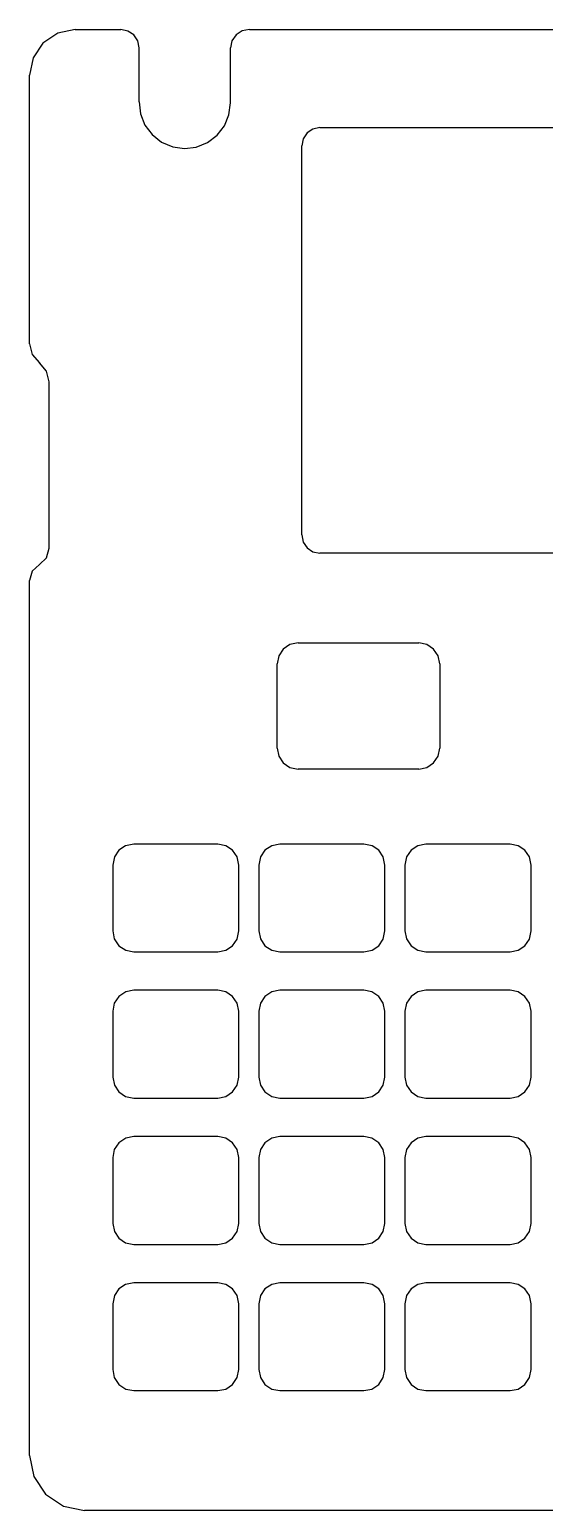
# Model space of a CAD drawing. Extents: x 0 to 148, y 0 to 81.
# Drawn here: x 0.1 to 28.3, y 0.1 to 81.1 of the extents above; entities that cross this region are included whole.
import ezdxf

# ---------------------------------------------------------------- set-up
doc = ezdxf.new("R2010")
doc.units = 0

msp = doc.modelspace()

# ---------------------------------------------------------------- linework, layer by layer
at = {"layer": 'Body', "color": 7}
for points in [[(2.632309, 81.131731), (1.675594, 80.941435), (0.864529, 80.3995), (0.322595, 79.588434), (0.132299, 78.631718)], [(2.632309, 81.131731), (1.675594, 80.941435), (0.864529, 80.3995), (0.322595, 79.588434), (0.132299, 78.631718)], [(2.632309, 81.131731), (1.675594, 80.941435), (0.864529, 80.3995), (0.322595, 79.588434), (0.132299, 78.631718)], [(2.632309, 81.131731), (1.675594, 80.941435), (0.864529, 80.3995), (0.322595, 79.588434), (0.132299, 78.631718)], [(2.632333, 81.132075), (2.632333, 81.132075)], [(2.632333, 81.132075), (5.132639, 81.132075)], [(2.632333, 81.132075), (5.132639, 81.132075)], [(2.632333, 81.132075), (2.632333, 81.132075)], [(2.632333, 81.132075), (5.132639, 81.132075)], [(2.632333, 81.132075), (5.132639, 81.132075)], [(5.132639, 81.132075), (5.132639, 81.132075)], [(5.132639, 81.132075), (5.132639, 81.132075)], [(6.132704, 80.131716), (6.05659, 80.514401), (5.83982, 80.83883), (5.515399, 81.055608), (5.132713, 81.131731)], [(6.132704, 80.131716), (6.05659, 80.514401), (5.83982, 80.83883), (5.515399, 81.055608), (5.132713, 81.131731)], [(6.132704, 80.131716), (6.05659, 80.514401), (5.83982, 80.83883), (5.515399, 81.055608), (5.132713, 81.131731)], [(6.132704, 80.131716), (6.05659, 80.514401), (5.83982, 80.83883), (5.515399, 81.055608), (5.132713, 81.131731)], [(12.165524, 81.131705), (11.772759, 81.065392), (11.437036, 80.851024), (11.211626, 80.522616), (11.13229, 80.132272)], [(12.165524, 81.131705), (11.772759, 81.065392), (11.437036, 80.851024), (11.211626, 80.522616), (11.13229, 80.132272)], [(12.165524, 81.131705), (11.772759, 81.065392), (11.437036, 80.851024), (11.211626, 80.522616), (11.13229, 80.132272)], [(12.165524, 81.131705), (11.772759, 81.065392), (11.437036, 80.851024), (11.211626, 80.522616), (11.13229, 80.132272)], [(12.165511, 81.132075), (136.166148, 81.132075)], [(12.165511, 81.132075), (136.166148, 81.132075)], [(12.165511, 81.132075), (12.165511, 81.132075)], [(12.165511, 81.132075), (12.165511, 81.132075)], [(12.165511, 81.132075), (136.166148, 81.132075)], [(12.165511, 81.132075), (136.166148, 81.132075)], [(6.132762, 77.176565), (6.132762, 80.131954)], [(6.132762, 77.176565), (6.132762, 80.131954)], [(6.132762, 80.131954), (6.132762, 80.131954)], [(6.132762, 80.131954), (6.132762, 80.131954)], [(6.132762, 77.176565), (6.132762, 80.131954)], [(6.132762, 77.176565), (6.132762, 80.131954)], [(11.132316, 77.131585), (11.132316, 80.131954)], [(11.132316, 77.131585), (11.132316, 80.131954)], [(11.132316, 80.131954), (11.132316, 80.131954)], [(11.132316, 77.131585), (11.132316, 80.131954)], [(11.132316, 77.131585), (11.132316, 80.131954)], [(11.132316, 80.131954), (11.132316, 80.131954)], [(0.132292, 78.631771), (0.132292, 78.631771)], [(0.132292, 63.939496), (0.132292, 78.631771)], [(0.132292, 63.939496), (0.132292, 78.631771)], [(0.132292, 78.631771), (0.132292, 78.631771)], [(0.132292, 63.939496), (0.132292, 78.631771)], [(0.132292, 63.939496), (0.132292, 78.631771)], [(6.132704, 77.176565), (6.208469, 76.519118), (6.448808, 75.914239), (6.837046, 75.391831), (7.356513, 74.98179), (7.965324, 74.722311), (8.609885, 74.631861), (9.255964, 74.710741), (9.869328, 74.959264), (10.396063, 75.359924), (10.793606, 75.875287), (11.04475, 76.475761), (11.13229, 77.131744)], [(6.132704, 77.176565), (6.208469, 76.519118), (6.448808, 75.914239), (6.837046, 75.391831), (7.356513, 74.98179), (7.965324, 74.722311), (8.609885, 74.631861), (9.255964, 74.710741), (9.869328, 74.959264), (10.396063, 75.359924), (10.793606, 75.875287), (11.04475, 76.475761), (11.13229, 77.131744)], [(6.132704, 77.176565), (6.208469, 76.519118), (6.448808, 75.914239), (6.837046, 75.391831), (7.356513, 74.98179), (7.965324, 74.722311), (8.609885, 74.631861), (9.255964, 74.710741), (9.869328, 74.959264), (10.396063, 75.359924), (10.793606, 75.875287), (11.04475, 76.475761), (11.13229, 77.131744)], [(6.132704, 77.176565), (6.208469, 76.519118), (6.448808, 75.914239), (6.837046, 75.391831), (7.356513, 74.98179), (7.965324, 74.722311), (8.609885, 74.631861), (9.255964, 74.710741), (9.869328, 74.959264), (10.396063, 75.359924), (10.793606, 75.875287), (11.04475, 76.475761), (11.13229, 77.131744)], [(6.132762, 77.176565), (6.132762, 77.176565)], [(6.132762, 77.176565), (6.132762, 77.176565)], [(11.132316, 77.131585), (11.132316, 77.131585)], [(11.132316, 77.131585), (11.132316, 77.131585)], [(16.027278, 75.771737), (15.638035, 75.693154), (15.320175, 75.478847), (15.105867, 75.16099), (15.02728, 74.771746)], [(16.027278, 75.771737), (15.638035, 75.693154), (15.320175, 75.478847), (15.105867, 75.16099), (15.02728, 74.771746)], [(16.027278, 75.771737), (15.638035, 75.693154), (15.320175, 75.478847), (15.105867, 75.16099), (15.02728, 74.771746)], [(16.027278, 75.771737), (15.638035, 75.693154), (15.320175, 75.478847), (15.105867, 75.16099), (15.02728, 74.771746)], [(16.02736, 75.771631), (80.167224, 75.771631)], [(16.02736, 75.771631), (80.167224, 75.771631)], [(16.02736, 75.771631), (16.02736, 75.771631)], [(16.02736, 75.771631), (80.167224, 75.771631)], [(16.02736, 75.771631), (80.167224, 75.771631)], [(16.02736, 75.771631), (16.02736, 75.771631)], [(15.027238, 53.491126), (15.027238, 74.77151)], [(15.027238, 53.491126), (15.027238, 74.77151)], [(15.027238, 74.77151), (15.027238, 74.77151)], [(15.027238, 74.77151), (15.027238, 74.77151)], [(15.027238, 53.491126), (15.027238, 74.77151)], [(15.027238, 53.491126), (15.027238, 74.77151)], [(0.132292, 63.939496), (0.132292, 63.939496)], [(0.132292, 63.939496), (0.132292, 63.939496)], [(0.132316, 63.940766), (0.274497, 63.355759), (0.669321, 62.901272)], [(0.132316, 63.940766), (0.274497, 63.355759), (0.669321, 62.901272)], [(0.132316, 63.940766), (0.274497, 63.355759), (0.669321, 62.901272)], [(0.132316, 63.940766), (0.274497, 63.355759), (0.669321, 62.901272)], [(1.206325, 61.861778), (1.064143, 62.446784), (0.669321, 62.901272)], [(1.206325, 61.861778), (1.064143, 62.446784), (0.669321, 62.901272)], [(1.206325, 61.861778), (1.064143, 62.446784), (0.669321, 62.901272)], [(1.206325, 61.861778), (1.064143, 62.446784), (0.669321, 62.901272)], [(0.669395, 62.90233), (0.669395, 62.90233)], [(0.669395, 62.90233), (0.669395, 62.90233)], [(1.206233, 52.760877), (1.206233, 61.862519)], [(1.206233, 52.760877), (1.206233, 61.862519)], [(1.206233, 61.862519), (1.206233, 61.862519)], [(1.206233, 61.862519), (1.206233, 61.862519)], [(1.206233, 52.760877), (1.206233, 61.862519)], [(1.206233, 52.760877), (1.206233, 61.862519)], [(15.027238, 53.491126), (15.027238, 53.491126)], [(15.027238, 53.491126), (15.027238, 53.491126)], [(15.02728, 53.491785), (15.105867, 53.102546), (15.320174, 52.784687), (15.638034, 52.57038), (16.027276, 52.491796)], [(15.02728, 53.491785), (15.105867, 53.102546), (15.320174, 52.784687), (15.638034, 52.57038), (16.027276, 52.491796)], [(15.02728, 53.491785), (15.105867, 53.102546), (15.320174, 52.784687), (15.638034, 52.57038), (16.027276, 52.491796)], [(15.02728, 53.491785), (15.105867, 53.102546), (15.320174, 52.784687), (15.638034, 52.57038), (16.027276, 52.491796)], [(0.669321, 51.877117), (1.06157, 52.244345), (1.206325, 52.761803)], [(0.669321, 51.877117), (1.06157, 52.244345), (1.206325, 52.761803)], [(0.669321, 51.877117), (1.06157, 52.244345), (1.206325, 52.761803)], [(0.669321, 51.877117), (1.06157, 52.244345), (1.206325, 52.761803)], [(1.206233, 52.760877), (1.206233, 52.760877)], [(1.206233, 52.760877), (1.206233, 52.760877)], [(0.669321, 51.877117), (0.277071, 51.509889), (0.132316, 50.992433)], [(0.669321, 51.877117), (0.277071, 51.509889), (0.132316, 50.992433)], [(0.669321, 51.877117), (0.277071, 51.509889), (0.132316, 50.992433)], [(0.669321, 51.877117), (0.277071, 51.509889), (0.132316, 50.992433)], [(0.669395, 51.87717), (0.669395, 51.87717)], [(0.669395, 51.87717), (0.669395, 51.87717)], [(80.167224, 52.491002), (16.02736, 52.491002)], [(80.167224, 52.491002), (16.02736, 52.491002)], [(16.02736, 52.491002), (16.02736, 52.491002)], [(16.02736, 52.491002), (16.02736, 52.491002)], [(80.167224, 52.491002), (16.02736, 52.491002)], [(80.167224, 52.491002), (16.02736, 52.491002)], [(0.132292, 3.133097), (0.132292, 50.993463)], [(0.132292, 3.133097), (0.132292, 50.993463)], [(0.132292, 50.993463), (0.132292, 50.993463)], [(0.132292, 50.993463), (0.132292, 50.993463)], [(0.132292, 3.133097), (0.132292, 50.993463)], [(0.132292, 3.133097), (0.132292, 50.993463)], [(14.83228, 47.581802), (14.384652, 47.491431), (14.019114, 47.244983), (13.772658, 46.879448), (13.682281, 46.431822)], [(14.83228, 47.581802), (14.384652, 47.491431), (14.019114, 47.244983), (13.772658, 46.879448), (13.682281, 46.431822)], [(14.83228, 47.581802), (14.384652, 47.491431), (14.019114, 47.244983), (13.772658, 46.879448), (13.682281, 46.431822)], [(14.83228, 47.581802), (14.384652, 47.491431), (14.019114, 47.244983), (13.772658, 46.879448), (13.682281, 46.431822)], [(14.83224, 47.582993), (21.432255, 47.582993)], [(14.83224, 47.582993), (21.432255, 47.582993)], [(14.83224, 47.582993), (14.83224, 47.582993)], [(14.83224, 47.582993), (21.432255, 47.582993)], [(14.83224, 47.582993), (21.432255, 47.582993)], [(14.83224, 47.582993), (14.83224, 47.582993)], [(21.432255, 47.582993), (21.432255, 47.582993)], [(21.432255, 47.582993), (21.432255, 47.582993)], [(22.58226, 46.431822), (22.491883, 46.879448), (22.245429, 47.244983), (21.87989, 47.491431), (21.432263, 47.581802)], [(22.58226, 46.431822), (22.491883, 46.879448), (22.245429, 47.244983), (21.87989, 47.491431), (21.432263, 47.581802)], [(22.58226, 46.431822), (22.491883, 46.879448), (22.245429, 47.244983), (21.87989, 47.491431), (21.432263, 47.581802)], [(22.58226, 46.431822), (22.491883, 46.879448), (22.245429, 47.244983), (21.87989, 47.491431), (21.432263, 47.581802)], [(13.682363, 41.830967), (13.682363, 46.43206)], [(13.682363, 41.830967), (13.682363, 46.43206)], [(13.682363, 46.43206), (13.682363, 46.43206)], [(13.682363, 41.830967), (13.682363, 46.43206)], [(13.682363, 46.43206), (13.682363, 46.43206)], [(13.682363, 41.830967), (13.682363, 46.43206)], [(22.582131, 46.43206), (22.582131, 41.830967)], [(22.582131, 46.43206), (22.582131, 41.830967)], [(22.582131, 46.43206), (22.582131, 46.43206)], [(22.582131, 46.43206), (22.582131, 41.830967)], [(22.582131, 46.43206), (22.582131, 41.830967)], [(22.582131, 46.43206), (22.582131, 46.43206)], [(13.682281, 41.831813), (13.772658, 41.384186), (14.019114, 41.018652), (14.384652, 40.772201), (14.83228, 40.681832)], [(13.682281, 41.831813), (13.772658, 41.384186), (14.019114, 41.018652), (14.384652, 40.772201), (14.83228, 40.681832)], [(13.682281, 41.831813), (13.772658, 41.384186), (14.019114, 41.018652), (14.384652, 40.772201), (14.83228, 40.681832)], [(13.682281, 41.831813), (13.772658, 41.384186), (14.019114, 41.018652), (14.384652, 40.772201), (14.83228, 40.681832)], [(13.682363, 41.830967), (13.682363, 41.830967)], [(13.682363, 41.830967), (13.682363, 41.830967)], [(21.432263, 40.681832), (21.87989, 40.772201), (22.245429, 41.018652), (22.491883, 41.384186), (22.58226, 41.831813)], [(21.432263, 40.681832), (21.87989, 40.772201), (22.245429, 41.018652), (22.491883, 41.384186), (22.58226, 41.831813)], [(21.432263, 40.681832), (21.87989, 40.772201), (22.245429, 41.018652), (22.491883, 41.384186), (22.58226, 41.831813)], [(21.432263, 40.681832), (21.87989, 40.772201), (22.245429, 41.018652), (22.491883, 41.384186), (22.58226, 41.831813)], [(22.582131, 41.830967), (22.582131, 41.830967)], [(22.582131, 41.830967), (22.582131, 41.830967)], [(21.432255, 40.682679), (14.83224, 40.682679)], [(21.432255, 40.682679), (14.83224, 40.682679)], [(14.83224, 40.682679), (14.83224, 40.682679)], [(21.432255, 40.682679), (14.83224, 40.682679)], [(14.83224, 40.682679), (14.83224, 40.682679)], [(21.432255, 40.682679), (14.83224, 40.682679)], [(21.432255, 40.682679), (21.432255, 40.682679)], [(21.432255, 40.682679), (21.432255, 40.682679)], [(5.832302, 36.581833), (5.384675, 36.491462), (5.019136, 36.245011), (4.772681, 35.879476), (4.682304, 35.431849)], [(5.832302, 36.581833), (5.384675, 36.491462), (5.019136, 36.245011), (4.772681, 35.879476), (4.682304, 35.431849)], [(5.832302, 36.581833), (5.384675, 36.491462), (5.019136, 36.245011), (4.772681, 35.879476), (4.682304, 35.431849)], [(5.832302, 36.581833), (5.384675, 36.491462), (5.019136, 36.245011), (4.772681, 35.879476), (4.682304, 35.431849)], [(10.432231, 36.581645), (5.832196, 36.581645)], [(10.432231, 36.581645), (5.832196, 36.581645)], [(5.832196, 36.581645), (5.832196, 36.581645)], [(10.432231, 36.581645), (5.832196, 36.581645)], [(5.832196, 36.581645), (5.832196, 36.581645)], [(10.432231, 36.581645), (5.832196, 36.581645)], [(10.432231, 36.581645), (10.432231, 36.581645)], [(10.432231, 36.581645), (10.432231, 36.581645)], [(11.582286, 35.431849), (11.49191, 35.879476), (11.245456, 36.245008), (10.879918, 36.491459), (10.432292, 36.581833)], [(11.582286, 35.431849), (11.49191, 35.879476), (11.245456, 36.245008), (10.879918, 36.491459), (10.432292, 36.581833)], [(11.582286, 35.431849), (11.49191, 35.879476), (11.245456, 36.245008), (10.879918, 36.491459), (10.432292, 36.581833)], [(11.582286, 35.431849), (11.49191, 35.879476), (11.245456, 36.245008), (10.879918, 36.491459), (10.432292, 36.581833)], [(13.832281, 36.581833), (13.384654, 36.491462), (13.019115, 36.245011), (12.772661, 35.879476), (12.682284, 35.431849)], [(13.832281, 36.581833), (13.384654, 36.491462), (13.019115, 36.245011), (12.772661, 35.879476), (12.682284, 35.431849)], [(13.832281, 36.581833), (13.384654, 36.491462), (13.019115, 36.245011), (12.772661, 35.879476), (12.682284, 35.431849)], [(13.832281, 36.581833), (13.384654, 36.491462), (13.019115, 36.245011), (12.772661, 35.879476), (12.682284, 35.431849)], [(18.432151, 36.581645), (13.832382, 36.581645)], [(18.432151, 36.581645), (13.832382, 36.581645)], [(13.832382, 36.581645), (13.832382, 36.581645)], [(18.432151, 36.581645), (13.832382, 36.581645)], [(13.832382, 36.581645), (13.832382, 36.581645)], [(18.432151, 36.581645), (13.832382, 36.581645)], [(18.432151, 36.581645), (18.432151, 36.581645)], [(18.432151, 36.581645), (18.432151, 36.581645)], [(19.582269, 35.431849), (19.491892, 35.879476), (19.245437, 36.245011), (18.879898, 36.491462), (18.432272, 36.581833)], [(19.582269, 35.431849), (19.491892, 35.879476), (19.245437, 36.245011), (18.879898, 36.491462), (18.432272, 36.581833)], [(19.582269, 35.431849), (19.491892, 35.879476), (19.245437, 36.245011), (18.879898, 36.491462), (18.432272, 36.581833)], [(19.582269, 35.431849), (19.491892, 35.879476), (19.245437, 36.245011), (18.879898, 36.491462), (18.432272, 36.581833)], [(21.832261, 36.581833), (21.384635, 36.491459), (21.019097, 36.245008), (20.772643, 35.879476), (20.682266, 35.431849)], [(21.832261, 36.581833), (21.384635, 36.491459), (21.019097, 36.245008), (20.772643, 35.879476), (20.682266, 35.431849)], [(21.832261, 36.581833), (21.384635, 36.491459), (21.019097, 36.245008), (20.772643, 35.879476), (20.682266, 35.431849)], [(21.832261, 36.581833), (21.384635, 36.491459), (21.019097, 36.245008), (20.772643, 35.879476), (20.682266, 35.431849)], [(26.432338, 36.581645), (21.832304, 36.581645)], [(26.432338, 36.581645), (21.832304, 36.581645)], [(21.832304, 36.581645), (21.832304, 36.581645)], [(26.432338, 36.581645), (21.832304, 36.581645)], [(21.832304, 36.581645), (21.832304, 36.581645)], [(26.432338, 36.581645), (21.832304, 36.581645)], [(27.582248, 35.431849), (27.491871, 35.879476), (27.245417, 36.245011), (26.879878, 36.491462), (26.43225, 36.581833)], [(27.582248, 35.431849), (27.491871, 35.879476), (27.245417, 36.245011), (26.879878, 36.491462), (26.43225, 36.581833)], [(27.582248, 35.431849), (27.491871, 35.879476), (27.245417, 36.245011), (26.879878, 36.491462), (26.43225, 36.581833)], [(27.582248, 35.431849), (27.491871, 35.879476), (27.245417, 36.245011), (26.879878, 36.491462), (26.43225, 36.581833)], [(26.432338, 36.581645), (26.432338, 36.581645)], [(26.432338, 36.581645), (26.432338, 36.581645)], [(4.68232, 35.430712), (4.68232, 31.832388)], [(4.68232, 35.430712), (4.68232, 31.832388)], [(4.68232, 35.430712), (4.68232, 31.832388)], [(4.68232, 35.430712), (4.68232, 31.832388)], [(4.68232, 35.430712), (4.68232, 35.430712)], [(4.68232, 35.430712), (4.68232, 35.430712)], [(11.582371, 31.832388), (11.582371, 35.430712)], [(11.582371, 31.832388), (11.582371, 35.430712)], [(11.582371, 35.430712), (11.582371, 35.430712)], [(11.582371, 31.832388), (11.582371, 35.430712)], [(11.582371, 35.430712), (11.582371, 35.430712)], [(11.582371, 31.832388), (11.582371, 35.430712)], [(12.682242, 35.430712), (12.682242, 31.832388)], [(12.682242, 35.430712), (12.682242, 31.832388)], [(12.682242, 35.430712), (12.682242, 31.832388)], [(12.682242, 35.430712), (12.682242, 31.832388)], [(12.682242, 35.430712), (12.682242, 35.430712)], [(12.682242, 35.430712), (12.682242, 35.430712)], [(19.582293, 31.832388), (19.582293, 35.430712)], [(19.582293, 31.832388), (19.582293, 35.430712)], [(19.582293, 35.430712), (19.582293, 35.430712)], [(19.582293, 31.832388), (19.582293, 35.430712)], [(19.582293, 35.430712), (19.582293, 35.430712)], [(19.582293, 31.832388), (19.582293, 35.430712)], [(20.682163, 35.430712), (20.682163, 31.832388)], [(20.682163, 35.430712), (20.682163, 31.832388)], [(20.682163, 35.430712), (20.682163, 31.832388)], [(20.682163, 35.430712), (20.682163, 31.832388)], [(20.682163, 35.430712), (20.682163, 35.430712)], [(20.682163, 35.430712), (20.682163, 35.430712)], [(27.582213, 31.832388), (27.582213, 35.430712)], [(27.582213, 31.832388), (27.582213, 35.430712)], [(27.582213, 35.430712), (27.582213, 35.430712)], [(27.582213, 31.832388), (27.582213, 35.430712)], [(27.582213, 35.430712), (27.582213, 35.430712)], [(27.582213, 31.832388), (27.582213, 35.430712)], [(4.682304, 31.831859), (4.769839, 31.391778), (5.019126, 31.01869), (5.392214, 30.7694), (5.832302, 30.681849)], [(4.682304, 31.831859), (4.769839, 31.391778), (5.019126, 31.01869), (5.392214, 30.7694), (5.832302, 30.681849)], [(4.682304, 31.831859), (4.769839, 31.391778), (5.019126, 31.01869), (5.392214, 30.7694), (5.832302, 30.681849)], [(4.682304, 31.831859), (4.769839, 31.391778), (5.019126, 31.01869), (5.392214, 30.7694), (5.832302, 30.681849)], [(4.68232, 31.832388), (4.68232, 31.832388)], [(4.68232, 31.832388), (4.68232, 31.832388)], [(10.432292, 30.681849), (10.879918, 30.772231), (11.245456, 31.018663), (11.49191, 31.384211), (11.582286, 31.831833)], [(10.432292, 30.681849), (10.879918, 30.772231), (11.245456, 31.018663), (11.49191, 31.384211), (11.582286, 31.831833)], [(10.432292, 30.681849), (10.879918, 30.772231), (11.245456, 31.018663), (11.49191, 31.384211), (11.582286, 31.831833)], [(10.432292, 30.681849), (10.879918, 30.772231), (11.245456, 31.018663), (11.49191, 31.384211), (11.582286, 31.831833)], [(11.582371, 31.832388), (11.582371, 31.832388)], [(11.582371, 31.832388), (11.582371, 31.832388)], [(12.682242, 31.832388), (12.682242, 31.832388)], [(12.682242, 31.832388), (12.682242, 31.832388)], [(12.682284, 31.831859), (12.769819, 31.391778), (13.019106, 31.01869), (13.392194, 30.7694), (13.832281, 30.681849)], [(12.682284, 31.831859), (12.769819, 31.391778), (13.019106, 31.01869), (13.392194, 30.7694), (13.832281, 30.681849)], [(12.682284, 31.831859), (12.769819, 31.391778), (13.019106, 31.01869), (13.392194, 30.7694), (13.832281, 30.681849)], [(12.682284, 31.831859), (12.769819, 31.391778), (13.019106, 31.01869), (13.392194, 30.7694), (13.832281, 30.681849)], [(18.432272, 30.681849), (18.879898, 30.772231), (19.245437, 31.018663), (19.491892, 31.384211), (19.582269, 31.831833)], [(18.432272, 30.681849), (18.879898, 30.772231), (19.245437, 31.018663), (19.491892, 31.384211), (19.582269, 31.831833)], [(18.432272, 30.681849), (18.879898, 30.772231), (19.245437, 31.018663), (19.491892, 31.384211), (19.582269, 31.831833)], [(18.432272, 30.681849), (18.879898, 30.772231), (19.245437, 31.018663), (19.491892, 31.384211), (19.582269, 31.831833)], [(19.582293, 31.832388), (19.582293, 31.832388)], [(19.582293, 31.832388), (19.582293, 31.832388)], [(20.682163, 31.832388), (20.682163, 31.832388)], [(20.682163, 31.832388), (20.682163, 31.832388)], [(20.682266, 31.831859), (20.7698, 31.391778), (21.019088, 31.01869), (21.392175, 30.7694), (21.832261, 30.681849)], [(20.682266, 31.831859), (20.7698, 31.391778), (21.019088, 31.01869), (21.392175, 30.7694), (21.832261, 30.681849)], [(20.682266, 31.831859), (20.7698, 31.391778), (21.019088, 31.01869), (21.392175, 30.7694), (21.832261, 30.681849)], [(20.682266, 31.831859), (20.7698, 31.391778), (21.019088, 31.01869), (21.392175, 30.7694), (21.832261, 30.681849)], [(26.43225, 30.681849), (26.879878, 30.772231), (27.245417, 31.018663), (27.491871, 31.384211), (27.582248, 31.831833)], [(26.43225, 30.681849), (26.879878, 30.772231), (27.245417, 31.018663), (27.491871, 31.384211), (27.582248, 31.831833)], [(26.43225, 30.681849), (26.879878, 30.772231), (27.245417, 31.018663), (27.491871, 31.384211), (27.582248, 31.831833)], [(26.43225, 30.681849), (26.879878, 30.772231), (27.245417, 31.018663), (27.491871, 31.384211), (27.582248, 31.831833)], [(27.582213, 31.832388), (27.582213, 31.832388)], [(27.582213, 31.832388), (27.582213, 31.832388)], [(5.832196, 30.681452), (10.432231, 30.681452)], [(5.832196, 30.681452), (10.432231, 30.681452)], [(5.832196, 30.681452), (5.832196, 30.681452)], [(5.832196, 30.681452), (10.432231, 30.681452)], [(5.832196, 30.681452), (10.432231, 30.681452)], [(5.832196, 30.681452), (5.832196, 30.681452)], [(10.432231, 30.681452), (10.432231, 30.681452)], [(10.432231, 30.681452), (10.432231, 30.681452)], [(13.832382, 30.681452), (18.432151, 30.681452)], [(13.832382, 30.681452), (18.432151, 30.681452)], [(13.832382, 30.681452), (13.832382, 30.681452)], [(13.832382, 30.681452), (18.432151, 30.681452)], [(13.832382, 30.681452), (18.432151, 30.681452)], [(13.832382, 30.681452), (13.832382, 30.681452)], [(18.432151, 30.681452), (18.432151, 30.681452)], [(18.432151, 30.681452), (18.432151, 30.681452)], [(21.832304, 30.681452), (26.432338, 30.681452)], [(21.832304, 30.681452), (26.432338, 30.681452)], [(21.832304, 30.681452), (21.832304, 30.681452)], [(21.832304, 30.681452), (26.432338, 30.681452)], [(21.832304, 30.681452), (26.432338, 30.681452)], [(21.832304, 30.681452), (21.832304, 30.681452)], [(26.432338, 30.681452), (26.432338, 30.681452)], [(26.432338, 30.681452), (26.432338, 30.681452)], [(5.832302, 28.581854), (5.392214, 28.49433), (5.019126, 28.24504), (4.769839, 27.871925), (4.682304, 27.431844)], [(5.832302, 28.581854), (5.392214, 28.49433), (5.019126, 28.24504), (4.769839, 27.871925), (4.682304, 27.431844)], [(5.832302, 28.581854), (5.392214, 28.49433), (5.019126, 28.24504), (4.769839, 27.871925), (4.682304, 27.431844)], [(5.832302, 28.581854), (5.392214, 28.49433), (5.019126, 28.24504), (4.769839, 27.871925), (4.682304, 27.431844)], [(10.432231, 28.580663), (5.832196, 28.580663)], [(10.432231, 28.580663), (5.832196, 28.580663)], [(5.832196, 28.580663), (5.832196, 28.580663)], [(10.432231, 28.580663), (5.832196, 28.580663)], [(5.832196, 28.580663), (5.832196, 28.580663)], [(10.432231, 28.580663), (5.832196, 28.580663)], [(10.432231, 28.580663), (10.432231, 28.580663)], [(10.432231, 28.580663), (10.432231, 28.580663)], [(11.582286, 27.431844), (11.494752, 27.871925), (11.245465, 28.24504), (10.872378, 28.49433), (10.432292, 28.581854)], [(11.582286, 27.431844), (11.494752, 27.871925), (11.245465, 28.24504), (10.872378, 28.49433), (10.432292, 28.581854)], [(11.582286, 27.431844), (11.494752, 27.871925), (11.245465, 28.24504), (10.872378, 28.49433), (10.432292, 28.581854)], [(11.582286, 27.431844), (11.494752, 27.871925), (11.245465, 28.24504), (10.872378, 28.49433), (10.432292, 28.581854)], [(13.832281, 28.581854), (13.392194, 28.49433), (13.019106, 28.24504), (12.769819, 27.871925), (12.682284, 27.431844)], [(13.832281, 28.581854), (13.392194, 28.49433), (13.019106, 28.24504), (12.769819, 27.871925), (12.682284, 27.431844)], [(13.832281, 28.581854), (13.392194, 28.49433), (13.019106, 28.24504), (12.769819, 27.871925), (12.682284, 27.431844)], [(13.832281, 28.581854), (13.392194, 28.49433), (13.019106, 28.24504), (12.769819, 27.871925), (12.682284, 27.431844)], [(18.432151, 28.580663), (13.832382, 28.580663)], [(18.432151, 28.580663), (13.832382, 28.580663)], [(13.832382, 28.580663), (13.832382, 28.580663)], [(18.432151, 28.580663), (13.832382, 28.580663)], [(13.832382, 28.580663), (13.832382, 28.580663)], [(18.432151, 28.580663), (13.832382, 28.580663)], [(18.432151, 28.580663), (18.432151, 28.580663)], [(18.432151, 28.580663), (18.432151, 28.580663)], [(19.582269, 27.431844), (19.494734, 27.871925), (19.245446, 28.24504), (18.872359, 28.49433), (18.432272, 28.581854)], [(19.582269, 27.431844), (19.494734, 27.871925), (19.245446, 28.24504), (18.872359, 28.49433), (18.432272, 28.581854)], [(19.582269, 27.431844), (19.494734, 27.871925), (19.245446, 28.24504), (18.872359, 28.49433), (18.432272, 28.581854)], [(19.582269, 27.431844), (19.494734, 27.871925), (19.245446, 28.24504), (18.872359, 28.49433), (18.432272, 28.581854)], [(21.832261, 28.581854), (21.392175, 28.49433), (21.019088, 28.24504), (20.7698, 27.871925), (20.682266, 27.431844)], [(21.832261, 28.581854), (21.392175, 28.49433), (21.019088, 28.24504), (20.7698, 27.871925), (20.682266, 27.431844)], [(21.832261, 28.581854), (21.392175, 28.49433), (21.019088, 28.24504), (20.7698, 27.871925), (20.682266, 27.431844)], [(21.832261, 28.581854), (21.392175, 28.49433), (21.019088, 28.24504), (20.7698, 27.871925), (20.682266, 27.431844)], [(26.432338, 28.580663), (21.832304, 28.580663)], [(26.432338, 28.580663), (21.832304, 28.580663)], [(21.832304, 28.580663), (21.832304, 28.580663)], [(26.432338, 28.580663), (21.832304, 28.580663)], [(21.832304, 28.580663), (21.832304, 28.580663)], [(26.432338, 28.580663), (21.832304, 28.580663)], [(27.582248, 27.431844), (27.494713, 27.871925), (27.245425, 28.24504), (26.87234, 28.49433), (26.43225, 28.581854)], [(27.582248, 27.431844), (27.494713, 27.871925), (27.245425, 28.24504), (26.87234, 28.49433), (26.43225, 28.581854)], [(27.582248, 27.431844), (27.494713, 27.871925), (27.245425, 28.24504), (26.87234, 28.49433), (26.43225, 28.581854)], [(27.582248, 27.431844), (27.494713, 27.871925), (27.245425, 28.24504), (26.87234, 28.49433), (26.43225, 28.581854)], [(26.432338, 28.580663), (26.432338, 28.580663)], [(26.432338, 28.580663), (26.432338, 28.580663)], [(4.68232, 27.432373), (4.68232, 23.831398)], [(4.68232, 27.432373), (4.68232, 23.831398)], [(4.68232, 27.432373), (4.68232, 23.831398)], [(4.68232, 27.432373), (4.68232, 23.831398)], [(4.68232, 27.432373), (4.68232, 27.432373)], [(4.68232, 27.432373), (4.68232, 27.432373)], [(11.582371, 23.831398), (11.582371, 27.432373)], [(11.582371, 23.831398), (11.582371, 27.432373)], [(11.582371, 27.432373), (11.582371, 27.432373)], [(11.582371, 23.831398), (11.582371, 27.432373)], [(11.582371, 27.432373), (11.582371, 27.432373)], [(11.582371, 23.831398), (11.582371, 27.432373)], [(12.682242, 27.432373), (12.682242, 23.831398)], [(12.682242, 27.432373), (12.682242, 23.831398)], [(12.682242, 27.432373), (12.682242, 23.831398)], [(12.682242, 27.432373), (12.682242, 23.831398)], [(12.682242, 27.432373), (12.682242, 27.432373)], [(12.682242, 27.432373), (12.682242, 27.432373)], [(19.582293, 23.831398), (19.582293, 27.432373)], [(19.582293, 23.831398), (19.582293, 27.432373)], [(19.582293, 27.432373), (19.582293, 27.432373)], [(19.582293, 23.831398), (19.582293, 27.432373)], [(19.582293, 27.432373), (19.582293, 27.432373)], [(19.582293, 23.831398), (19.582293, 27.432373)], [(20.682163, 27.432373), (20.682163, 23.831398)], [(20.682163, 27.432373), (20.682163, 23.831398)], [(20.682163, 27.432373), (20.682163, 23.831398)], [(20.682163, 27.432373), (20.682163, 23.831398)], [(20.682163, 27.432373), (20.682163, 27.432373)], [(20.682163, 27.432373), (20.682163, 27.432373)], [(27.582213, 23.831398), (27.582213, 27.432373)], [(27.582213, 23.831398), (27.582213, 27.432373)], [(27.582213, 27.432373), (27.582213, 27.432373)], [(27.582213, 23.831398), (27.582213, 27.432373)], [(27.582213, 27.432373), (27.582213, 27.432373)], [(27.582213, 23.831398), (27.582213, 27.432373)], [(4.682304, 23.831848), (4.772681, 23.384227), (5.019136, 23.018705), (5.384675, 22.772246), (5.832302, 22.681865)], [(4.682304, 23.831848), (4.772681, 23.384227), (5.019136, 23.018705), (5.384675, 22.772246), (5.832302, 22.681865)], [(4.682304, 23.831848), (4.772681, 23.384227), (5.019136, 23.018705), (5.384675, 22.772246), (5.832302, 22.681865)], [(4.682304, 23.831848), (4.772681, 23.384227), (5.019136, 23.018705), (5.384675, 22.772246), (5.832302, 22.681865)], [(4.68232, 23.831398), (4.68232, 23.831398)], [(4.68232, 23.831398), (4.68232, 23.831398)], [(10.432292, 22.681865), (10.879918, 22.772246), (11.245456, 23.018705), (11.49191, 23.384227), (11.582286, 23.831848)], [(10.432292, 22.681865), (10.879918, 22.772246), (11.245456, 23.018705), (11.49191, 23.384227), (11.582286, 23.831848)], [(10.432292, 22.681865), (10.879918, 22.772246), (11.245456, 23.018705), (11.49191, 23.384227), (11.582286, 23.831848)], [(10.432292, 22.681865), (10.879918, 22.772246), (11.245456, 23.018705), (11.49191, 23.384227), (11.582286, 23.831848)], [(11.582371, 23.831398), (11.582371, 23.831398)], [(11.582371, 23.831398), (11.582371, 23.831398)], [(12.682242, 23.831398), (12.682242, 23.831398)], [(12.682242, 23.831398), (12.682242, 23.831398)], [(12.682284, 23.831848), (12.772661, 23.384227), (13.019115, 23.018705), (13.384654, 22.772246), (13.832281, 22.681865)], [(12.682284, 23.831848), (12.772661, 23.384227), (13.019115, 23.018705), (13.384654, 22.772246), (13.832281, 22.681865)], [(12.682284, 23.831848), (12.772661, 23.384227), (13.019115, 23.018705), (13.384654, 22.772246), (13.832281, 22.681865)], [(12.682284, 23.831848), (12.772661, 23.384227), (13.019115, 23.018705), (13.384654, 22.772246), (13.832281, 22.681865)], [(18.432272, 22.681865), (18.879898, 22.772246), (19.245437, 23.018705), (19.491892, 23.384227), (19.582269, 23.831848)], [(18.432272, 22.681865), (18.879898, 22.772246), (19.245437, 23.018705), (19.491892, 23.384227), (19.582269, 23.831848)], [(18.432272, 22.681865), (18.879898, 22.772246), (19.245437, 23.018705), (19.491892, 23.384227), (19.582269, 23.831848)], [(18.432272, 22.681865), (18.879898, 22.772246), (19.245437, 23.018705), (19.491892, 23.384227), (19.582269, 23.831848)], [(19.582293, 23.831398), (19.582293, 23.831398)], [(19.582293, 23.831398), (19.582293, 23.831398)], [(20.682163, 23.831398), (20.682163, 23.831398)], [(20.682163, 23.831398), (20.682163, 23.831398)], [(20.682266, 23.831848), (20.772643, 23.384227), (21.019097, 23.018705), (21.384635, 22.772246), (21.832261, 22.681865)], [(20.682266, 23.831848), (20.772643, 23.384227), (21.019097, 23.018705), (21.384635, 22.772246), (21.832261, 22.681865)], [(20.682266, 23.831848), (20.772643, 23.384227), (21.019097, 23.018705), (21.384635, 22.772246), (21.832261, 22.681865)], [(20.682266, 23.831848), (20.772643, 23.384227), (21.019097, 23.018705), (21.384635, 22.772246), (21.832261, 22.681865)], [(26.43225, 22.681865), (26.879878, 22.772246), (27.245417, 23.018705), (27.491871, 23.384227), (27.582248, 23.831848)], [(26.43225, 22.681865), (26.879878, 22.772246), (27.245417, 23.018705), (27.491871, 23.384227), (27.582248, 23.831848)], [(26.43225, 22.681865), (26.879878, 22.772246), (27.245417, 23.018705), (27.491871, 23.384227), (27.582248, 23.831848)], [(26.43225, 22.681865), (26.879878, 22.772246), (27.245417, 23.018705), (27.491871, 23.384227), (27.582248, 23.831848)], [(27.582213, 23.831398), (27.582213, 23.831398)], [(27.582213, 23.831398), (27.582213, 23.831398)], [(5.832196, 22.683108), (10.432231, 22.683108)], [(5.832196, 22.683108), (10.432231, 22.683108)], [(5.832196, 22.683108), (5.832196, 22.683108)], [(5.832196, 22.683108), (10.432231, 22.683108)], [(5.832196, 22.683108), (10.432231, 22.683108)], [(5.832196, 22.683108), (5.832196, 22.683108)], [(10.432231, 22.683108), (10.432231, 22.683108)], [(10.432231, 22.683108), (10.432231, 22.683108)], [(13.832382, 22.683108), (18.432151, 22.683108)], [(13.832382, 22.683108), (18.432151, 22.683108)], [(13.832382, 22.683108), (13.832382, 22.683108)], [(13.832382, 22.683108), (18.432151, 22.683108)], [(13.832382, 22.683108), (18.432151, 22.683108)], [(13.832382, 22.683108), (13.832382, 22.683108)], [(18.432151, 22.683108), (18.432151, 22.683108)], [(18.432151, 22.683108), (18.432151, 22.683108)], [(21.832304, 22.683108), (26.432338, 22.683108)], [(21.832304, 22.683108), (26.432338, 22.683108)], [(21.832304, 22.683108), (21.832304, 22.683108)], [(21.832304, 22.683108), (26.432338, 22.683108)], [(21.832304, 22.683108), (26.432338, 22.683108)], [(21.832304, 22.683108), (21.832304, 22.683108)], [(26.432338, 22.683108), (26.432338, 22.683108)], [(26.432338, 22.683108), (26.432338, 22.683108)], [(5.832302, 20.581896), (5.392214, 20.494345), (5.019126, 20.245055), (4.769839, 19.871967), (4.682304, 19.431886)], [(5.832302, 20.581896), (5.392214, 20.494345), (5.019126, 20.245055), (4.769839, 19.871967), (4.682304, 19.431886)], [(5.832302, 20.581896), (5.392214, 20.494345), (5.019126, 20.245055), (4.769839, 19.871967), (4.682304, 19.431886)], [(5.832302, 20.581896), (5.392214, 20.494345), (5.019126, 20.245055), (4.769839, 19.871967), (4.682304, 19.431886)], [(10.432231, 20.582319), (5.832196, 20.582319)], [(10.432231, 20.582319), (5.832196, 20.582319)], [(5.832196, 20.582319), (5.832196, 20.582319)], [(10.432231, 20.582319), (5.832196, 20.582319)], [(5.832196, 20.582319), (5.832196, 20.582319)], [(10.432231, 20.582319), (5.832196, 20.582319)], [(10.432231, 20.582319), (10.432231, 20.582319)], [(10.432231, 20.582319), (10.432231, 20.582319)], [(11.582286, 19.431886), (11.494752, 19.871967), (11.245465, 20.245055), (10.872378, 20.494345), (10.432292, 20.581896)], [(11.582286, 19.431886), (11.494752, 19.871967), (11.245465, 20.245055), (10.872378, 20.494345), (10.432292, 20.581896)], [(11.582286, 19.431886), (11.494752, 19.871967), (11.245465, 20.245055), (10.872378, 20.494345), (10.432292, 20.581896)], [(11.582286, 19.431886), (11.494752, 19.871967), (11.245465, 20.245055), (10.872378, 20.494345), (10.432292, 20.581896)], [(13.832281, 20.581896), (13.392194, 20.494345), (13.019106, 20.245055), (12.769819, 19.871967), (12.682284, 19.431886)], [(13.832281, 20.581896), (13.392194, 20.494345), (13.019106, 20.245055), (12.769819, 19.871967), (12.682284, 19.431886)], [(13.832281, 20.581896), (13.392194, 20.494345), (13.019106, 20.245055), (12.769819, 19.871967), (12.682284, 19.431886)], [(13.832281, 20.581896), (13.392194, 20.494345), (13.019106, 20.245055), (12.769819, 19.871967), (12.682284, 19.431886)], [(18.432151, 20.582319), (13.832382, 20.582319)], [(18.432151, 20.582319), (13.832382, 20.582319)], [(13.832382, 20.582319), (13.832382, 20.582319)], [(18.432151, 20.582319), (13.832382, 20.582319)], [(13.832382, 20.582319), (13.832382, 20.582319)], [(18.432151, 20.582319), (13.832382, 20.582319)], [(18.432151, 20.582319), (18.432151, 20.582319)], [(18.432151, 20.582319), (18.432151, 20.582319)], [(19.582269, 19.431886), (19.494734, 19.871967), (19.245446, 20.245055), (18.872359, 20.494345), (18.432272, 20.581896)], [(19.582269, 19.431886), (19.494734, 19.871967), (19.245446, 20.245055), (18.872359, 20.494345), (18.432272, 20.581896)], [(19.582269, 19.431886), (19.494734, 19.871967), (19.245446, 20.245055), (18.872359, 20.494345), (18.432272, 20.581896)], [(19.582269, 19.431886), (19.494734, 19.871967), (19.245446, 20.245055), (18.872359, 20.494345), (18.432272, 20.581896)], [(21.832261, 20.581896), (21.392175, 20.494345), (21.019088, 20.245055), (20.7698, 19.871967), (20.682266, 19.431886)], [(21.832261, 20.581896), (21.392175, 20.494345), (21.019088, 20.245055), (20.7698, 19.871967), (20.682266, 19.431886)], [(21.832261, 20.581896), (21.392175, 20.494345), (21.019088, 20.245055), (20.7698, 19.871967), (20.682266, 19.431886)], [(21.832261, 20.581896), (21.392175, 20.494345), (21.019088, 20.245055), (20.7698, 19.871967), (20.682266, 19.431886)], [(26.432338, 20.582319), (21.832304, 20.582319)], [(26.432338, 20.582319), (21.832304, 20.582319)], [(21.832304, 20.582319), (21.832304, 20.582319)], [(26.432338, 20.582319), (21.832304, 20.582319)], [(21.832304, 20.582319), (21.832304, 20.582319)], [(26.432338, 20.582319), (21.832304, 20.582319)], [(27.582248, 19.431886), (27.494713, 19.871967), (27.245425, 20.245055), (26.87234, 20.494345), (26.43225, 20.581896)], [(27.582248, 19.431886), (27.494713, 19.871967), (27.245425, 20.245055), (26.87234, 20.494345), (26.43225, 20.581896)], [(27.582248, 19.431886), (27.494713, 19.871967), (27.245425, 20.245055), (26.87234, 20.494345), (26.43225, 20.581896)], [(27.582248, 19.431886), (27.494713, 19.871967), (27.245425, 20.245055), (26.87234, 20.494345), (26.43225, 20.581896)], [(26.432338, 20.582319), (26.432338, 20.582319)], [(26.432338, 20.582319), (26.432338, 20.582319)], [(4.68232, 19.431409), (4.68232, 15.833081)], [(4.68232, 19.431409), (4.68232, 15.833081)], [(4.68232, 19.431409), (4.68232, 15.833081)], [(4.68232, 19.431409), (4.68232, 15.833081)], [(4.68232, 19.431409), (4.68232, 19.431409)], [(4.68232, 19.431409), (4.68232, 19.431409)], [(11.582371, 15.833081), (11.582371, 19.431409)], [(11.582371, 15.833081), (11.582371, 19.431409)], [(11.582371, 19.431409), (11.582371, 19.431409)], [(11.582371, 15.833081), (11.582371, 19.431409)], [(11.582371, 19.431409), (11.582371, 19.431409)], [(11.582371, 15.833081), (11.582371, 19.431409)], [(12.682242, 19.431409), (12.682242, 15.833081)], [(12.682242, 19.431409), (12.682242, 15.833081)], [(12.682242, 19.431409), (12.682242, 15.833081)], [(12.682242, 19.431409), (12.682242, 15.833081)], [(12.682242, 19.431409), (12.682242, 19.431409)], [(12.682242, 19.431409), (12.682242, 19.431409)], [(19.582293, 15.833081), (19.582293, 19.431409)], [(19.582293, 15.833081), (19.582293, 19.431409)], [(19.582293, 19.431409), (19.582293, 19.431409)], [(19.582293, 15.833081), (19.582293, 19.431409)], [(19.582293, 19.431409), (19.582293, 19.431409)], [(19.582293, 15.833081), (19.582293, 19.431409)], [(20.682163, 19.431409), (20.682163, 15.833081)], [(20.682163, 19.431409), (20.682163, 15.833081)], [(20.682163, 19.431409), (20.682163, 15.833081)], [(20.682163, 19.431409), (20.682163, 15.833081)], [(20.682163, 19.431409), (20.682163, 19.431409)], [(20.682163, 19.431409), (20.682163, 19.431409)], [(27.582213, 15.833081), (27.582213, 19.431409)], [(27.582213, 15.833081), (27.582213, 19.431409)], [(27.582213, 19.431409), (27.582213, 19.431409)], [(27.582213, 15.833081), (27.582213, 19.431409)], [(27.582213, 19.431409), (27.582213, 19.431409)], [(27.582213, 15.833081), (27.582213, 19.431409)], [(4.682304, 15.83189), (4.772681, 15.384269), (5.019136, 15.018721), (5.384675, 14.772262), (5.832302, 14.681907)], [(4.682304, 15.83189), (4.772681, 15.384269), (5.019136, 15.018721), (5.384675, 14.772262), (5.832302, 14.681907)], [(4.682304, 15.83189), (4.772681, 15.384269), (5.019136, 15.018721), (5.384675, 14.772262), (5.832302, 14.681907)], [(4.682304, 15.83189), (4.772681, 15.384269), (5.019136, 15.018721), (5.384675, 14.772262), (5.832302, 14.681907)], [(4.68232, 15.833081), (4.68232, 15.833081)], [(4.68232, 15.833081), (4.68232, 15.833081)], [(10.432292, 14.681907), (10.879918, 14.772262), (11.245456, 15.018721), (11.49191, 15.384269), (11.582286, 15.83189)], [(10.432292, 14.681907), (10.879918, 14.772262), (11.245456, 15.018721), (11.49191, 15.384269), (11.582286, 15.83189)], [(10.432292, 14.681907), (10.879918, 14.772262), (11.245456, 15.018721), (11.49191, 15.384269), (11.582286, 15.83189)], [(10.432292, 14.681907), (10.879918, 14.772262), (11.245456, 15.018721), (11.49191, 15.384269), (11.582286, 15.83189)], [(11.582371, 15.833081), (11.582371, 15.833081)], [(11.582371, 15.833081), (11.582371, 15.833081)], [(12.682242, 15.833081), (12.682242, 15.833081)], [(12.682242, 15.833081), (12.682242, 15.833081)], [(12.682284, 15.83189), (12.772661, 15.384269), (13.019115, 15.018721), (13.384654, 14.772262), (13.832281, 14.681907)], [(12.682284, 15.83189), (12.772661, 15.384269), (13.019115, 15.018721), (13.384654, 14.772262), (13.832281, 14.681907)], [(12.682284, 15.83189), (12.772661, 15.384269), (13.019115, 15.018721), (13.384654, 14.772262), (13.832281, 14.681907)], [(12.682284, 15.83189), (12.772661, 15.384269), (13.019115, 15.018721), (13.384654, 14.772262), (13.832281, 14.681907)], [(18.432272, 14.681907), (18.879898, 14.772262), (19.245437, 15.018721), (19.491892, 15.384269), (19.582269, 15.83189)], [(18.432272, 14.681907), (18.879898, 14.772262), (19.245437, 15.018721), (19.491892, 15.384269), (19.582269, 15.83189)], [(18.432272, 14.681907), (18.879898, 14.772262), (19.245437, 15.018721), (19.491892, 15.384269), (19.582269, 15.83189)], [(18.432272, 14.681907), (18.879898, 14.772262), (19.245437, 15.018721), (19.491892, 15.384269), (19.582269, 15.83189)], [(19.582293, 15.833081), (19.582293, 15.833081)], [(19.582293, 15.833081), (19.582293, 15.833081)], [(20.682163, 15.833081), (20.682163, 15.833081)], [(20.682163, 15.833081), (20.682163, 15.833081)], [(20.682266, 15.83189), (20.772643, 15.384269), (21.019097, 15.018721), (21.384635, 14.772262), (21.832261, 14.681907)], [(20.682266, 15.83189), (20.772643, 15.384269), (21.019097, 15.018721), (21.384635, 14.772262), (21.832261, 14.681907)], [(20.682266, 15.83189), (20.772643, 15.384269), (21.019097, 15.018721), (21.384635, 14.772262), (21.832261, 14.681907)], [(20.682266, 15.83189), (20.772643, 15.384269), (21.019097, 15.018721), (21.384635, 14.772262), (21.832261, 14.681907)], [(26.43225, 14.681907), (26.879878, 14.772262), (27.245417, 15.018721), (27.491871, 15.384269), (27.582248, 15.83189)], [(26.43225, 14.681907), (26.879878, 14.772262), (27.245417, 15.018721), (27.491871, 15.384269), (27.582248, 15.83189)], [(26.43225, 14.681907), (26.879878, 14.772262), (27.245417, 15.018721), (27.491871, 15.384269), (27.582248, 15.83189)], [(26.43225, 14.681907), (26.879878, 14.772262), (27.245417, 15.018721), (27.491871, 15.384269), (27.582248, 15.83189)], [(27.582213, 15.833081), (27.582213, 15.833081)], [(27.582213, 15.833081), (27.582213, 15.833081)], [(5.832196, 14.682145), (10.432231, 14.682145)], [(5.832196, 14.682145), (10.432231, 14.682145)], [(5.832196, 14.682145), (5.832196, 14.682145)], [(5.832196, 14.682145), (10.432231, 14.682145)], [(5.832196, 14.682145), (10.432231, 14.682145)], [(5.832196, 14.682145), (5.832196, 14.682145)], [(10.432231, 14.682145), (10.432231, 14.682145)], [(10.432231, 14.682145), (10.432231, 14.682145)], [(13.832382, 14.682145), (18.432151, 14.682145)], [(13.832382, 14.682145), (18.432151, 14.682145)], [(13.832382, 14.682145), (13.832382, 14.682145)], [(13.832382, 14.682145), (18.432151, 14.682145)], [(13.832382, 14.682145), (18.432151, 14.682145)], [(13.832382, 14.682145), (13.832382, 14.682145)], [(18.432151, 14.682145), (18.432151, 14.682145)], [(18.432151, 14.682145), (18.432151, 14.682145)], [(21.832304, 14.682145), (26.432338, 14.682145)], [(21.832304, 14.682145), (26.432338, 14.682145)], [(21.832304, 14.682145), (21.832304, 14.682145)], [(21.832304, 14.682145), (26.432338, 14.682145)], [(21.832304, 14.682145), (26.432338, 14.682145)], [(21.832304, 14.682145), (21.832304, 14.682145)], [(26.432338, 14.682145), (26.432338, 14.682145)], [(26.432338, 14.682145), (26.432338, 14.682145)], [(5.832302, 12.581885), (5.384675, 12.491503), (5.019136, 12.245071), (4.772681, 11.879523), (4.682304, 11.431901)], [(5.832302, 12.581885), (5.384675, 12.491503), (5.019136, 12.245071), (4.772681, 11.879523), (4.682304, 11.431901)], [(5.832302, 12.581885), (5.384675, 12.491503), (5.019136, 12.245071), (4.772681, 11.879523), (4.682304, 11.431901)], [(5.832302, 12.581885), (5.384675, 12.491503), (5.019136, 12.245071), (4.772681, 11.879523), (4.682304, 11.431901)], [(10.432231, 12.581356), (5.832196, 12.581356)], [(10.432231, 12.581356), (5.832196, 12.581356)], [(5.832196, 12.581356), (5.832196, 12.581356)], [(10.432231, 12.581356), (5.832196, 12.581356)], [(5.832196, 12.581356), (5.832196, 12.581356)], [(10.432231, 12.581356), (5.832196, 12.581356)], [(10.432231, 12.581356), (10.432231, 12.581356)], [(10.432231, 12.581356), (10.432231, 12.581356)], [(11.582286, 11.431901), (11.49191, 11.879523), (11.245456, 12.245071), (10.879918, 12.491503), (10.432292, 12.581885)], [(11.582286, 11.431901), (11.49191, 11.879523), (11.245456, 12.245071), (10.879918, 12.491503), (10.432292, 12.581885)], [(11.582286, 11.431901), (11.49191, 11.879523), (11.245456, 12.245071), (10.879918, 12.491503), (10.432292, 12.581885)], [(11.582286, 11.431901), (11.49191, 11.879523), (11.245456, 12.245071), (10.879918, 12.491503), (10.432292, 12.581885)], [(13.832281, 12.581885), (13.384654, 12.491503), (13.019115, 12.245071), (12.772661, 11.879523), (12.682284, 11.431901)], [(13.832281, 12.581885), (13.384654, 12.491503), (13.019115, 12.245071), (12.772661, 11.879523), (12.682284, 11.431901)], [(13.832281, 12.581885), (13.384654, 12.491503), (13.019115, 12.245071), (12.772661, 11.879523), (12.682284, 11.431901)], [(13.832281, 12.581885), (13.384654, 12.491503), (13.019115, 12.245071), (12.772661, 11.879523), (12.682284, 11.431901)], [(18.432151, 12.581356), (13.832382, 12.581356)], [(18.432151, 12.581356), (13.832382, 12.581356)], [(13.832382, 12.581356), (13.832382, 12.581356)], [(18.432151, 12.581356), (13.832382, 12.581356)], [(13.832382, 12.581356), (13.832382, 12.581356)], [(18.432151, 12.581356), (13.832382, 12.581356)], [(18.432151, 12.581356), (18.432151, 12.581356)], [(18.432151, 12.581356), (18.432151, 12.581356)], [(19.582269, 11.431901), (19.491892, 11.879523), (19.245437, 12.245071), (18.879898, 12.491503), (18.432272, 12.581885)], [(19.582269, 11.431901), (19.491892, 11.879523), (19.245437, 12.245071), (18.879898, 12.491503), (18.432272, 12.581885)], [(19.582269, 11.431901), (19.491892, 11.879523), (19.245437, 12.245071), (18.879898, 12.491503), (18.432272, 12.581885)], [(19.582269, 11.431901), (19.491892, 11.879523), (19.245437, 12.245071), (18.879898, 12.491503), (18.432272, 12.581885)], [(21.832261, 12.581885), (21.384635, 12.491503), (21.019097, 12.245071), (20.772643, 11.879523), (20.682266, 11.431901)], [(21.832261, 12.581885), (21.384635, 12.491503), (21.019097, 12.245071), (20.772643, 11.879523), (20.682266, 11.431901)], [(21.832261, 12.581885), (21.384635, 12.491503), (21.019097, 12.245071), (20.772643, 11.879523), (20.682266, 11.431901)], [(21.832261, 12.581885), (21.384635, 12.491503), (21.019097, 12.245071), (20.772643, 11.879523), (20.682266, 11.431901)], [(26.432338, 12.581356), (21.832304, 12.581356)], [(26.432338, 12.581356), (21.832304, 12.581356)], [(21.832304, 12.581356), (21.832304, 12.581356)], [(26.432338, 12.581356), (21.832304, 12.581356)], [(21.832304, 12.581356), (21.832304, 12.581356)], [(26.432338, 12.581356), (21.832304, 12.581356)], [(27.582248, 11.431901), (27.491871, 11.879523), (27.245417, 12.245071), (26.879878, 12.491503), (26.43225, 12.581885)], [(27.582248, 11.431901), (27.491871, 11.879523), (27.245417, 12.245071), (26.879878, 12.491503), (26.43225, 12.581885)], [(27.582248, 11.431901), (27.491871, 11.879523), (27.245417, 12.245071), (26.879878, 12.491503), (26.43225, 12.581885)], [(27.582248, 11.431901), (27.491871, 11.879523), (27.245417, 12.245071), (26.879878, 12.491503), (26.43225, 12.581885)], [(26.432338, 12.581356), (26.432338, 12.581356)], [(26.432338, 12.581356), (26.432338, 12.581356)], [(4.68232, 11.433065), (4.68232, 7.832091)], [(4.68232, 11.433065), (4.68232, 7.832091)], [(4.68232, 11.433065), (4.68232, 7.832091)], [(4.68232, 11.433065), (4.68232, 7.832091)], [(4.68232, 11.433065), (4.68232, 11.433065)], [(4.68232, 11.433065), (4.68232, 11.433065)], [(11.582371, 7.832091), (11.582371, 11.433065)], [(11.582371, 7.832091), (11.582371, 11.433065)], [(11.582371, 11.433065), (11.582371, 11.433065)], [(11.582371, 7.832091), (11.582371, 11.433065)], [(11.582371, 11.433065), (11.582371, 11.433065)], [(11.582371, 7.832091), (11.582371, 11.433065)], [(12.682242, 11.433065), (12.682242, 7.832091)], [(12.682242, 11.433065), (12.682242, 7.832091)], [(12.682242, 11.433065), (12.682242, 7.832091)], [(12.682242, 11.433065), (12.682242, 7.832091)], [(12.682242, 11.433065), (12.682242, 11.433065)], [(12.682242, 11.433065), (12.682242, 11.433065)], [(19.582293, 7.832091), (19.582293, 11.433065)], [(19.582293, 7.832091), (19.582293, 11.433065)], [(19.582293, 11.433065), (19.582293, 11.433065)], [(19.582293, 7.832091), (19.582293, 11.433065)], [(19.582293, 11.433065), (19.582293, 11.433065)], [(19.582293, 7.832091), (19.582293, 11.433065)], [(20.682163, 11.433065), (20.682163, 7.832091)], [(20.682163, 11.433065), (20.682163, 7.832091)], [(20.682163, 11.433065), (20.682163, 7.832091)], [(20.682163, 11.433065), (20.682163, 7.832091)], [(20.682163, 11.433065), (20.682163, 11.433065)], [(20.682163, 11.433065), (20.682163, 11.433065)], [(27.582213, 7.832091), (27.582213, 11.433065)], [(27.582213, 7.832091), (27.582213, 11.433065)], [(27.582213, 11.433065), (27.582213, 11.433065)], [(27.582213, 7.832091), (27.582213, 11.433065)], [(27.582213, 11.433065), (27.582213, 11.433065)], [(27.582213, 7.832091), (27.582213, 11.433065)], [(4.682304, 7.831906), (4.769839, 7.391825), (5.019126, 7.018736), (5.392214, 6.769446), (5.832302, 6.681896)], [(4.682304, 7.831906), (4.769839, 7.391825), (5.019126, 7.018736), (5.392214, 6.769446), (5.832302, 6.681896)], [(4.682304, 7.831906), (4.769839, 7.391825), (5.019126, 7.018736), (5.392214, 6.769446), (5.832302, 6.681896)], [(4.682304, 7.831906), (4.769839, 7.391825), (5.019126, 7.018736), (5.392214, 6.769446), (5.832302, 6.681896)], [(4.68232, 7.832091), (4.68232, 7.832091)], [(4.68232, 7.832091), (4.68232, 7.832091)], [(10.432292, 6.681896), (10.872378, 6.769446), (11.245465, 7.018736), (11.494752, 7.391825), (11.582286, 7.831906)], [(10.432292, 6.681896), (10.872378, 6.769446), (11.245465, 7.018736), (11.494752, 7.391825), (11.582286, 7.831906)], [(10.432292, 6.681896), (10.872378, 6.769446), (11.245465, 7.018736), (11.494752, 7.391825), (11.582286, 7.831906)], [(10.432292, 6.681896), (10.872378, 6.769446), (11.245465, 7.018736), (11.494752, 7.391825), (11.582286, 7.831906)], [(11.582371, 7.832091), (11.582371, 7.832091)], [(11.582371, 7.832091), (11.582371, 7.832091)], [(12.682242, 7.832091), (12.682242, 7.832091)], [(12.682242, 7.832091), (12.682242, 7.832091)], [(12.682284, 7.831906), (12.769819, 7.391825), (13.019106, 7.018736), (13.392194, 6.769446), (13.832281, 6.681896)], [(12.682284, 7.831906), (12.769819, 7.391825), (13.019106, 7.018736), (13.392194, 6.769446), (13.832281, 6.681896)], [(12.682284, 7.831906), (12.769819, 7.391825), (13.019106, 7.018736), (13.392194, 6.769446), (13.832281, 6.681896)], [(12.682284, 7.831906), (12.769819, 7.391825), (13.019106, 7.018736), (13.392194, 6.769446), (13.832281, 6.681896)], [(18.432272, 6.681896), (18.872359, 6.769446), (19.245446, 7.018736), (19.494734, 7.391825), (19.582269, 7.831906)], [(18.432272, 6.681896), (18.872359, 6.769446), (19.245446, 7.018736), (19.494734, 7.391825), (19.582269, 7.831906)], [(18.432272, 6.681896), (18.872359, 6.769446), (19.245446, 7.018736), (19.494734, 7.391825), (19.582269, 7.831906)], [(18.432272, 6.681896), (18.872359, 6.769446), (19.245446, 7.018736), (19.494734, 7.391825), (19.582269, 7.831906)], [(19.582293, 7.832091), (19.582293, 7.832091)], [(19.582293, 7.832091), (19.582293, 7.832091)], [(20.682163, 7.832091), (20.682163, 7.832091)], [(20.682163, 7.832091), (20.682163, 7.832091)], [(20.682266, 7.831906), (20.7698, 7.391825), (21.019088, 7.018736), (21.392175, 6.769446), (21.832261, 6.681896)], [(20.682266, 7.831906), (20.7698, 7.391825), (21.019088, 7.018736), (21.392175, 6.769446), (21.832261, 6.681896)], [(20.682266, 7.831906), (20.7698, 7.391825), (21.019088, 7.018736), (21.392175, 6.769446), (21.832261, 6.681896)], [(20.682266, 7.831906), (20.7698, 7.391825), (21.019088, 7.018736), (21.392175, 6.769446), (21.832261, 6.681896)], [(26.43225, 6.681896), (26.87234, 6.769446), (27.245425, 7.018736), (27.494713, 7.391825), (27.582248, 7.831906)], [(26.43225, 6.681896), (26.87234, 6.769446), (27.245425, 7.018736), (27.494713, 7.391825), (27.582248, 7.831906)], [(26.43225, 6.681896), (26.87234, 6.769446), (27.245425, 7.018736), (27.494713, 7.391825), (27.582248, 7.831906)], [(26.43225, 6.681896), (26.87234, 6.769446), (27.245425, 7.018736), (27.494713, 7.391825), (27.582248, 7.831906)], [(27.582213, 7.832091), (27.582213, 7.832091)], [(27.582213, 7.832091), (27.582213, 7.832091)], [(5.832196, 6.681155), (10.432231, 6.681155)], [(5.832196, 6.681155), (10.432231, 6.681155)], [(5.832196, 6.681155), (5.832196, 6.681155)], [(5.832196, 6.681155), (10.432231, 6.681155)], [(5.832196, 6.681155), (10.432231, 6.681155)], [(5.832196, 6.681155), (5.832196, 6.681155)], [(10.432231, 6.681155), (10.432231, 6.681155)], [(10.432231, 6.681155), (10.432231, 6.681155)], [(13.832382, 6.681155), (18.432151, 6.681155)], [(13.832382, 6.681155), (18.432151, 6.681155)], [(13.832382, 6.681155), (13.832382, 6.681155)], [(13.832382, 6.681155), (18.432151, 6.681155)], [(13.832382, 6.681155), (18.432151, 6.681155)], [(13.832382, 6.681155), (13.832382, 6.681155)], [(18.432151, 6.681155), (18.432151, 6.681155)], [(18.432151, 6.681155), (18.432151, 6.681155)], [(21.832304, 6.681155), (26.432338, 6.681155)], [(21.832304, 6.681155), (26.432338, 6.681155)], [(21.832304, 6.681155), (21.832304, 6.681155)], [(21.832304, 6.681155), (26.432338, 6.681155)], [(21.832304, 6.681155), (26.432338, 6.681155)], [(21.832304, 6.681155), (21.832304, 6.681155)], [(26.432338, 6.681155), (26.432338, 6.681155)], [(26.432338, 6.681155), (26.432338, 6.681155)], [(0.132292, 3.133097), (0.132292, 3.133097)], [(0.132292, 3.133097), (0.132292, 3.133097)], [(0.132316, 3.131906), (0.360675, 1.983854), (1.010993, 1.010585), (1.984261, 0.360267), (3.13231, 0.131905)], [(0.132316, 3.131906), (0.360675, 1.983854), (1.010993, 1.010585), (1.984261, 0.360267), (3.13231, 0.131905)], [(0.132316, 3.131906), (0.360675, 1.983854), (1.010993, 1.010585), (1.984261, 0.360267), (3.13231, 0.131905)], [(0.132316, 3.131906), (0.360675, 1.983854), (1.010993, 1.010585), (1.984261, 0.360267), (3.13231, 0.131905)], [(145.132059, 0.132725), (3.132395, 0.132725)], [(145.132059, 0.132725), (3.132395, 0.132725)], [(3.132395, 0.132725), (3.132395, 0.132725)], [(3.132395, 0.132725), (3.132395, 0.132725)], [(145.132059, 0.132725), (3.132395, 0.132725)], [(145.132059, 0.132725), (3.132395, 0.132725)]]:
    msp.add_lwpolyline(points, dxfattribs=at)

doc.saveas('drawing.dxf')
